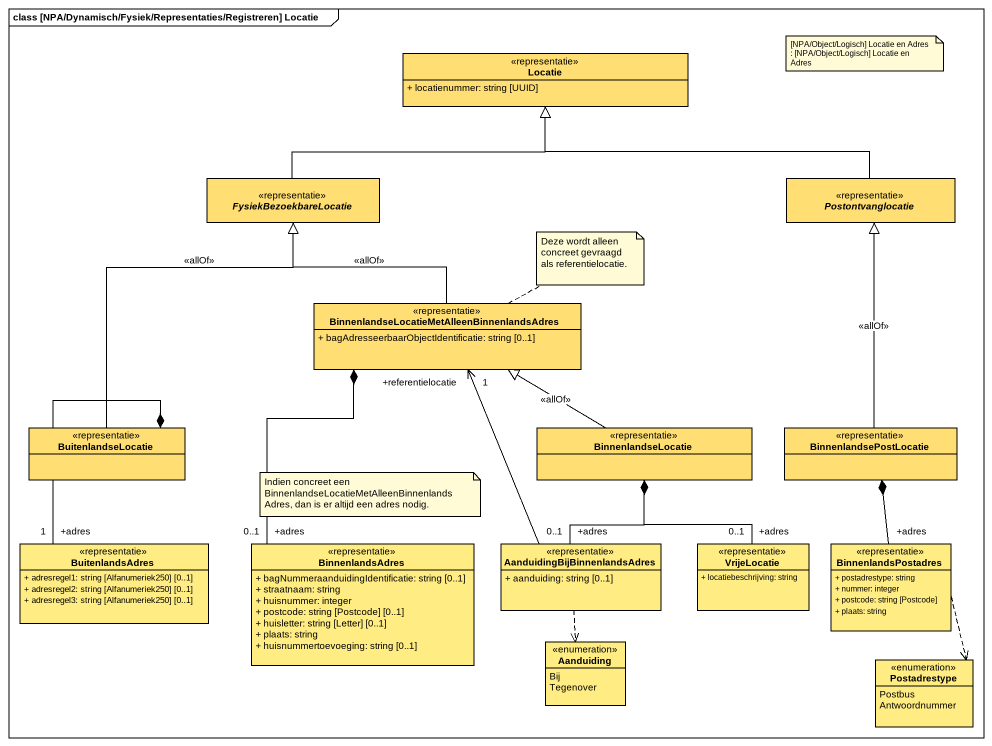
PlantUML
@startuml
mainframe class [NPA/Dynamisch/Fysiek/Representaties/Registreren] Locatie
hide circle
hide empty members
skinparam classAttributeIconSize 0
class Locatie <<representatie>> #FFDE73 {
  + locatienummer: string [UUID]
}
abstract class FysiekBezoekbareLocatie <<representatie>> #FFDE73
abstract class Postontvanglocatie <<representatie>> #FFDE73
class "BinnenlandseLocatieMetAlleenBinnenlandsAdres" as BinnenlandseLocatieMetAlleen <<representatie>> #FFDE73 {
  + bagAdresseerbaarObjectIdentificatie: string [0..1]
}
class BuitenlandseLocatie <<representatie>> #FFDE73
class BinnenlandseLocatie <<representatie>> #FFDE73
class BinnenlandsePostLocatie <<representatie>> #FFDE73
class BuitenlandsAdres <<representatie>> #FFED83 {
  + adresregel1: string [Alfanumeriek250] [0..1]
  + adresregel2: string [Alfanumeriek250] [0..1]
  + adresregel3: string [Alfanumeriek250] [0..1]
}
class BinnenlandsAdres <<representatie>> #FFED83 {
  + bagNummeraanduidingIdentificatie: string [0..1]
  + straatnaam: string
  + huisnummer: integer
  + postcode: string [Postcode] [0..1]
  + huisletter: string [Letter] [0..1]
  + plaats: string
  + huisnummertoevoeging: string [0..1]
}
class "AanduidingBijBinnenlandsAdres" as AanduidingBijBinnenlandsAdre <<representatie>> #FFED83 {
  + aanduiding: string [0..1]
}
class VrijeLocatie <<representatie>> #FFED83 {
  + locatiebeschrijving: string
}
class BinnenlandsPostadres <<representatie>> #FFED83 {
  + postadrestype: string
  + nummer: integer
  + postcode: string [Postcode]
  + plaats: string
}
enum Aanduiding #FFED83 {
  Bij
  Tegenover
}
enum Postadrestype #FFED83 {
  Postbus
  Antwoordnummer
}
FysiekBezoekbareLocatie -right-|> Locatie
Postontvanglocatie -left-|> Locatie
BinnenlandseLocatieMetAlleen -up-|> FysiekBezoekbareLocatie : <<allOf>>
BuitenlandseLocatie -up-|> FysiekBezoekbareLocatie : <<allOf>>
BinnenlandseLocatie -left-|> BinnenlandseLocatieMetAlleen : <<allOf>>
BinnenlandsePostLocatie -up-|> Postontvanglocatie : <<allOf>>
BuitenlandsAdres "+adres\n1" -up-* BuitenlandseLocatie
BinnenlandsAdres "+adres\n0..1" -up-* BinnenlandseLocatieMetAlleen
AanduidingBijBinnenlandsAdre -up-> "+referentielocatie\n1" BinnenlandseLocatieMetAlleen
AanduidingBijBinnenlandsAdre "+adres\n0..1" -up-* BinnenlandseLocatie
AanduidingBijBinnenlandsAdre ..> Aanduiding
VrijeLocatie "+adres\n0..1" -up-* BinnenlandseLocatie
BinnenlandsPostadres "+adres" -up-* BinnenlandsePostLocatie
BinnenlandsPostadres ..> Postadrestype
note as N1
  [NPA/Object/Logisch] Locatie en Adres : [NPA/Object/Logisch] Locatie en Adres
end note
note right of BinnenlandseLocatieMetAlleen : Deze wordt alleen concreet gevraagd als referentielocatie.
note as N3
  Indien concreet een BinnenlandseLocatieMetAlleenBinnenlandsAdres, dan is er altijd een adres nodig.
end note
@enduml
